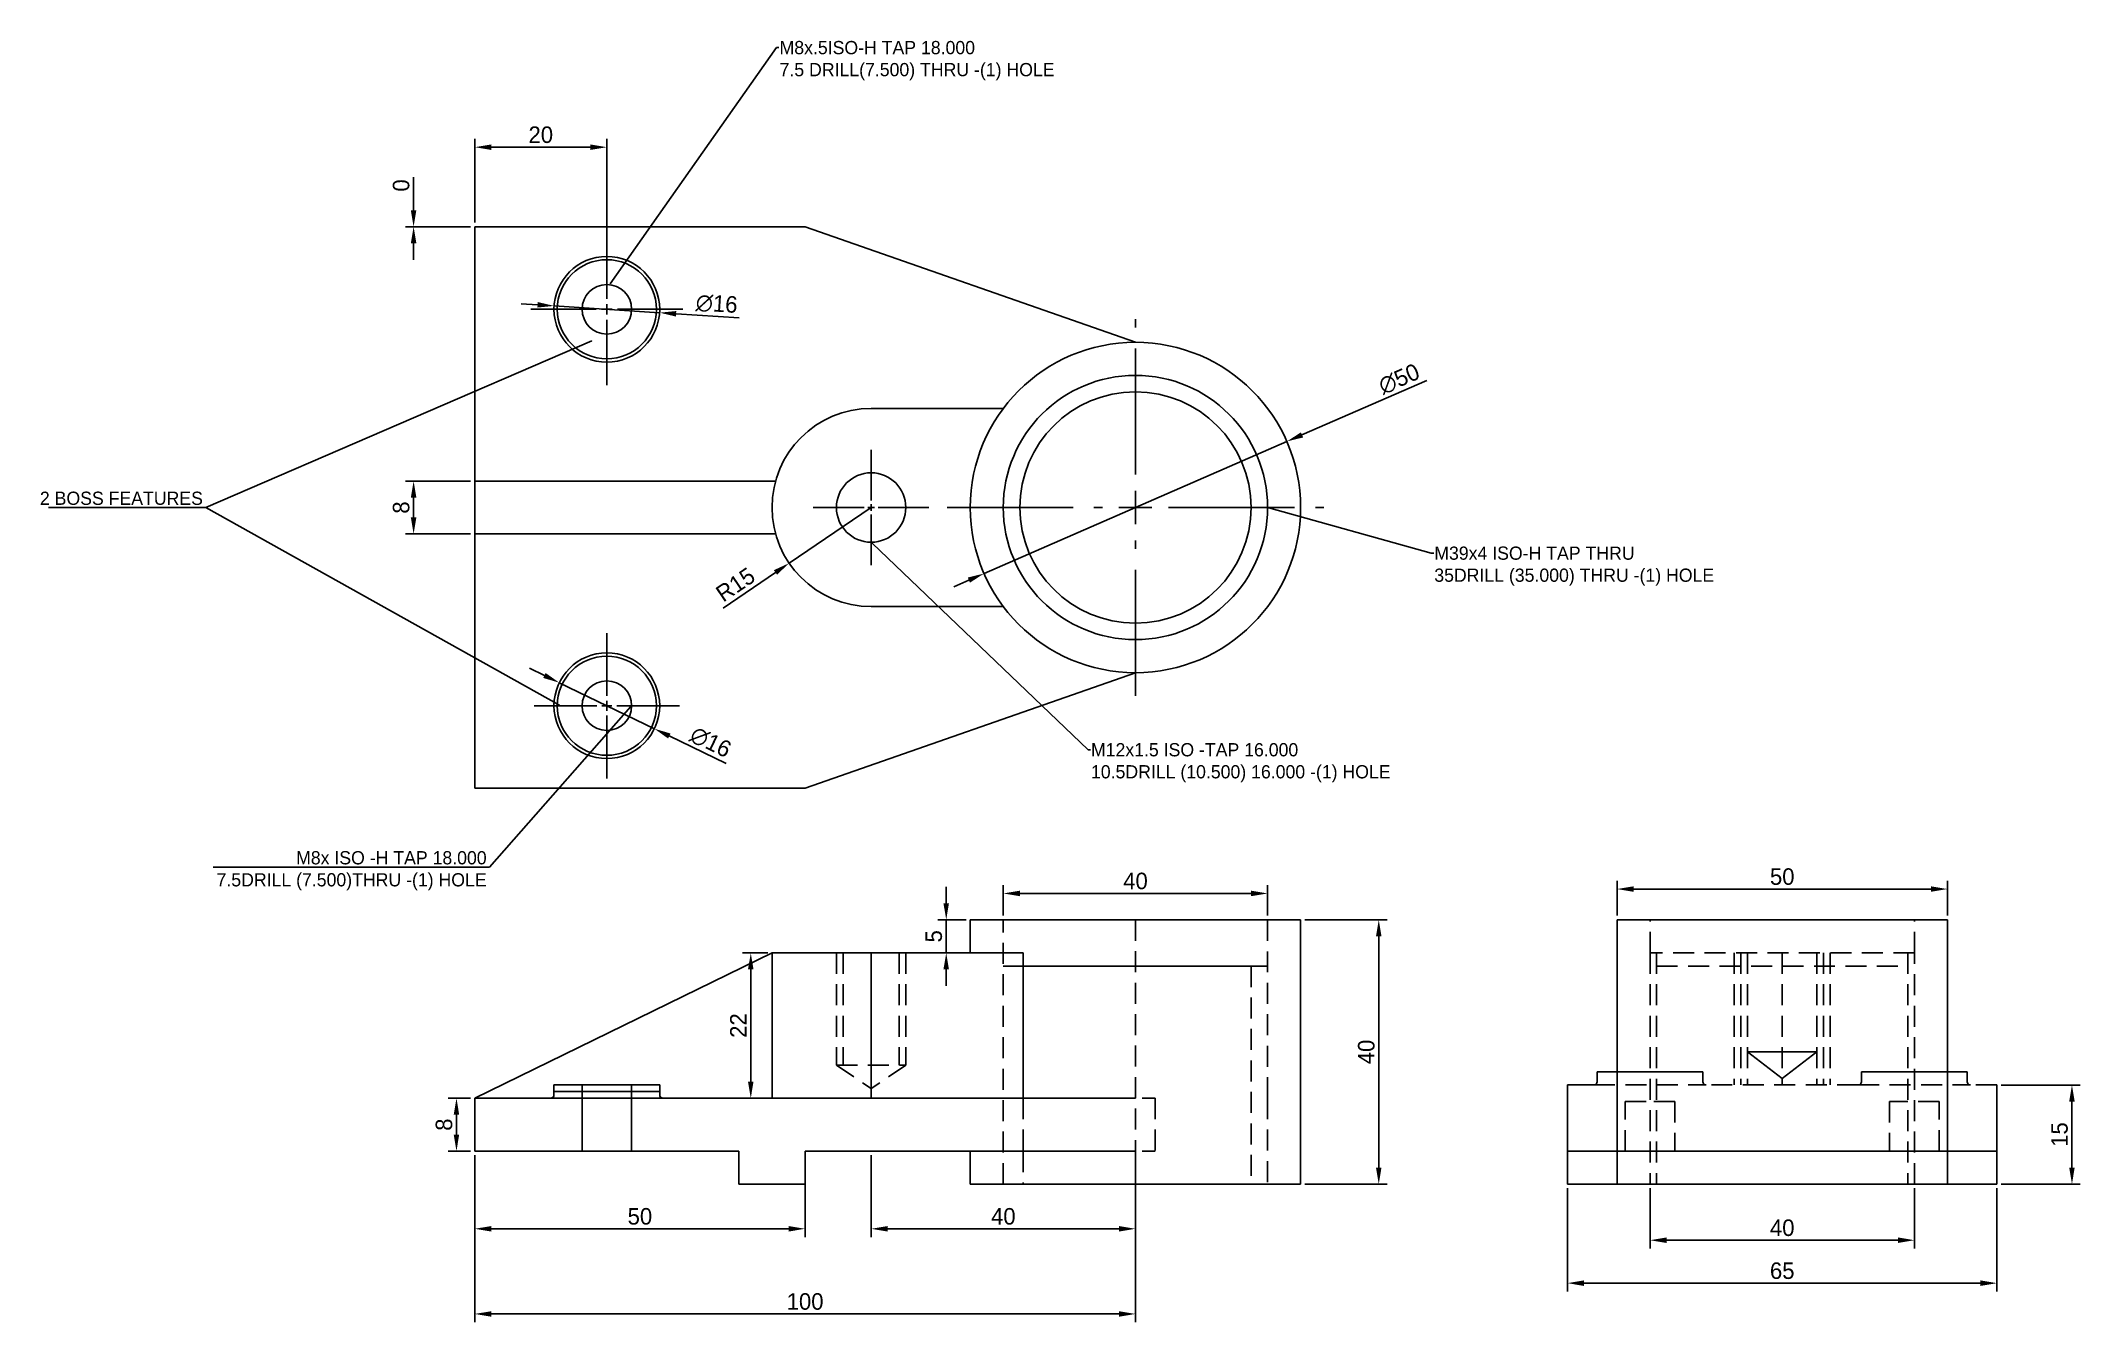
# Model space of a CAD drawing. Header units: millimetres. Extents: x 242 to 551, y 76 to 270.
import ezdxf
from ezdxf import colors
from ezdxf.entities.mleader import LeaderData, LeaderLine
from ezdxf.math import Vec2, Vec3

# ---------------------------------------------------------------- set-up
doc = ezdxf.new("R2010")
doc.units = ezdxf.units.MM
doc.linetypes.add('CENTER2', pattern=[28.575, 19.05, -3.175, 3.175, -3.175])
doc.linetypes.add('HIDDEN2', pattern=[4.7625, 3.175, -1.5875])
doc.dimstyles.new('ISO-25', dxfattribs={"dimtxt": 2.5, "dimasz": 2.5, "dimexe": 1.25, "dimexo": 0.625, "dimtad": 1, "dimtxsty": 'Standard', "dimcen": 2.5, "dimadec": 0, "dimazin": 0, "dimtfac": 1, "dimtmove": 0, "dimatfit": 3, "dimfxl": 1, "dimarcsym": 0})

# ---------------------------------------------------------------- blocks, each defined once
blk = doc.blocks.new('*U27')
at = {"color": 0, "linetype": 'CENTER2', "transparency": 16777216}
for p, q in [((0, 5), (0, 28.5)), ((-28.5, 0), (-5, 0)), ((5, 0), (28.5, 0)), ((0, -28.5), (0, -5))]:
    blk.add_line(p, q, dxfattribs=at)
at = {"color": 0, "linetype": 'Continuous', "transparency": 16777216}
for p, q in [((-2.5, 0), (2.5, 0)), ((0, -2.5), (0, 2.5))]:
    blk.add_line(p, q, dxfattribs=at)
blk = doc.blocks.new('*D31')
at = {"color": 0, "lineweight": -2, "transparency": 16777216}
for p, q in [((308.14, 101.69), (308.14, 76.41)), ((408.14, 101.69), (408.14, 76.41)), ((310.64, 77.66), (405.64, 77.66))]:
    blk.add_line(p, q, dxfattribs=at)
at = {"color": 0, "transparency": 16777216}
for points in [[(310.64, 78.07), (310.64, 77.24), (308.14, 77.66)], [(405.64, 78.07), (405.64, 77.24), (408.14, 77.66)]]:
    blk.add_solid(points, dxfattribs=at)
at = {"layer": 'Defpoints', "color": 0, "transparency": 16777216}
for p in [(308.14, 102.31), (408.14, 102.31), (408.14, 77.66)]:
    blk.add_point(p, dxfattribs=at)
at = {"color": 0, "transparency": 16777216, "insert": (358.14, 79.53), "char_height": 2.5, "attachment_point": 5}
blk.add_mtext('100', dxfattribs=at)
blk = doc.blocks.new('*D32')
at = {"color": 0, "lineweight": -2, "transparency": 16777216}
for p, q in [((308.14, 101.69), (308.14, 89.3)), ((358.14, 101.69), (358.14, 89.3)), ((310.64, 90.55), (355.64, 90.55))]:
    blk.add_line(p, q, dxfattribs=at)
at = {"color": 0, "transparency": 16777216}
for points in [[(310.64, 90.96), (310.64, 90.13), (308.14, 90.55)], [(355.64, 90.96), (355.64, 90.13), (358.14, 90.55)]]:
    blk.add_solid(points, dxfattribs=at)
at = {"layer": 'Defpoints', "color": 0, "transparency": 16777216}
for p in [(308.14, 102.31), (358.14, 102.31), (358.14, 90.55)]:
    blk.add_point(p, dxfattribs=at)
at = {"color": 0, "transparency": 16777216, "insert": (333.14, 92.42), "char_height": 2.5, "attachment_point": 5}
blk.add_mtext('50', dxfattribs=at)
blk = doc.blocks.new('*D33')
at = {"color": 0, "lineweight": -2, "transparency": 16777216}
for p, q in [((368.14, 101.69), (368.14, 89.3)), ((408.14, 101.69), (408.14, 89.3)), ((370.64, 90.55), (405.64, 90.55))]:
    blk.add_line(p, q, dxfattribs=at)
at = {"color": 0, "transparency": 16777216}
for points in [[(370.64, 90.96), (370.64, 90.13), (368.14, 90.55)], [(405.64, 90.96), (405.64, 90.13), (408.14, 90.55)]]:
    blk.add_solid(points, dxfattribs=at)
at = {"layer": 'Defpoints', "color": 0, "transparency": 16777216}
for p in [(368.14, 102.31), (408.14, 102.31), (408.14, 90.55)]:
    blk.add_point(p, dxfattribs=at)
at = {"color": 0, "transparency": 16777216, "insert": (388.14, 92.42), "char_height": 2.5, "attachment_point": 5}
blk.add_mtext('40', dxfattribs=at)
blk = doc.blocks.new('*D34')
at = {"color": 0, "lineweight": -2, "transparency": 16777216}
for p, q in [((433.76, 137.31), (446.21, 137.31)), ((444.96, 134.81), (444.96, 99.81)), ((433.76, 97.31), (446.21, 97.31))]:
    blk.add_line(p, q, dxfattribs=at)
at = {"color": 0, "transparency": 16777216}
for points in [[(444.54, 134.81), (445.37, 134.81), (444.96, 137.31)], [(444.54, 99.81), (445.37, 99.81), (444.96, 97.31)]]:
    blk.add_solid(points, dxfattribs=at)
at = {"layer": 'Defpoints', "color": 0, "transparency": 16777216}
for p in [(433.14, 137.31), (433.14, 97.31), (444.96, 97.31)]:
    blk.add_point(p, dxfattribs=at)
at = {"color": 0, "transparency": 16777216, "insert": (443.08, 117.31), "char_height": 2.5, "attachment_point": 5, "rotation": 90}
blk.add_mtext('40', dxfattribs=at)
blk = doc.blocks.new('*D35')
at = {"color": 0, "lineweight": -2, "transparency": 16777216}
for p, q in [((352.51, 132.31), (348.67, 132.31)), ((349.92, 112.81), (349.92, 129.81)), ((352.51, 110.31), (348.67, 110.31))]:
    blk.add_line(p, q, dxfattribs=at)
at = {"color": 0, "transparency": 16777216}
for points in [[(349.5, 129.81), (350.33, 129.81), (349.92, 132.31)], [(349.5, 112.81), (350.33, 112.81), (349.92, 110.31)]]:
    blk.add_solid(points, dxfattribs=at)
at = {"layer": 'Defpoints', "color": 0, "transparency": 16777216}
for p in [(349.92, 132.31), (353.14, 132.31), (353.14, 110.31)]:
    blk.add_point(p, dxfattribs=at)
at = {"color": 0, "transparency": 16777216, "insert": (348.04, 121.31), "char_height": 2.5, "attachment_point": 5, "rotation": 90}
blk.add_mtext('22', dxfattribs=at)
blk = doc.blocks.new('*D36')
at = {"color": 0, "lineweight": -2, "transparency": 16777216}
for p, q in [((388.14, 137.94), (388.14, 142.55)), ((428.14, 137.94), (428.14, 142.55)), ((390.64, 141.3), (425.64, 141.3))]:
    blk.add_line(p, q, dxfattribs=at)
at = {"color": 0, "transparency": 16777216}
for points in [[(390.64, 141.72), (390.64, 140.89), (388.14, 141.3)], [(425.64, 141.72), (425.64, 140.89), (428.14, 141.3)]]:
    blk.add_solid(points, dxfattribs=at)
at = {"layer": 'Defpoints', "color": 0, "transparency": 16777216}
for p in [(428.14, 141.3), (388.14, 137.31), (428.14, 137.31)]:
    blk.add_point(p, dxfattribs=at)
at = {"color": 0, "transparency": 16777216, "insert": (408.14, 143.18), "char_height": 2.5, "attachment_point": 5}
blk.add_mtext('40', dxfattribs=at)
blk = doc.blocks.new('*D37')
at = {"color": 0, "lineweight": -2, "transparency": 16777216}
for p, q in [((379.5, 139.81), (379.5, 142.31)), ((382.51, 137.31), (378.25, 137.31)), ((379.5, 137.31), (379.5, 132.31)), ((382.51, 132.31), (378.25, 132.31)), ((379.5, 129.81), (379.5, 127.31))]:
    blk.add_line(p, q, dxfattribs=at)
at = {"color": 0, "transparency": 16777216}
for points in [[(379.08, 139.81), (379.91, 139.81), (379.5, 137.31)], [(379.08, 129.81), (379.91, 129.81), (379.5, 132.31)]]:
    blk.add_solid(points, dxfattribs=at)
at = {"layer": 'Defpoints', "color": 0, "transparency": 16777216}
for p in [(383.14, 137.31), (379.5, 132.31), (383.14, 132.31)]:
    blk.add_point(p, dxfattribs=at)
at = {"color": 0, "transparency": 16777216, "insert": (377.62, 134.81), "char_height": 2.5, "attachment_point": 5, "rotation": 90}
blk.add_mtext('5', dxfattribs=at)
blk = doc.blocks.new('*D38')
at = {"color": 0, "lineweight": -2, "transparency": 16777216}
for p, q in [((307.51, 110.31), (304.13, 110.31)), ((305.38, 104.81), (305.38, 107.81)), ((307.51, 102.31), (304.13, 102.31))]:
    blk.add_line(p, q, dxfattribs=at)
at = {"color": 0, "transparency": 16777216}
for points in [[(304.96, 107.81), (305.79, 107.81), (305.38, 110.31)], [(304.96, 104.81), (305.79, 104.81), (305.38, 102.31)]]:
    blk.add_solid(points, dxfattribs=at)
at = {"layer": 'Defpoints', "color": 0, "transparency": 16777216}
for p in [(305.38, 110.31), (308.14, 110.31), (308.14, 102.31)]:
    blk.add_point(p, dxfattribs=at)
at = {"color": 0, "transparency": 16777216, "insert": (303.5, 106.31), "char_height": 2.5, "attachment_point": 5, "rotation": 90}
blk.add_mtext('8', dxfattribs=at)
blk = doc.blocks.new('*D39')
at = {"color": 0, "lineweight": -2, "transparency": 16777216}
for p, q in [((473.52, 96.69), (473.52, 81.07)), ((538.52, 96.69), (538.52, 81.07)), ((476.02, 82.32), (536.02, 82.32))]:
    blk.add_line(p, q, dxfattribs=at)
at = {"color": 0, "transparency": 16777216}
for points in [[(476.02, 82.74), (476.02, 81.9), (473.52, 82.32)], [(536.02, 82.74), (536.02, 81.9), (538.52, 82.32)]]:
    blk.add_solid(points, dxfattribs=at)
at = {"layer": 'Defpoints', "color": 0, "transparency": 16777216}
for p in [(473.52, 97.31), (538.52, 97.31), (538.52, 82.32)]:
    blk.add_point(p, dxfattribs=at)
at = {"color": 0, "transparency": 16777216, "insert": (506.02, 84.19), "char_height": 2.5, "attachment_point": 5}
blk.add_mtext('65', dxfattribs=at)
blk = doc.blocks.new('*D40')
at = {"color": 0, "lineweight": -2, "transparency": 16777216}
for p, q in [((486.02, 96.69), (486.02, 87.57)), ((526.02, 96.69), (526.02, 87.57)), ((488.52, 88.82), (523.52, 88.82))]:
    blk.add_line(p, q, dxfattribs=at)
at = {"color": 0, "transparency": 16777216}
for points in [[(488.52, 89.24), (488.52, 88.4), (486.02, 88.82)], [(523.52, 89.24), (523.52, 88.4), (526.02, 88.82)]]:
    blk.add_solid(points, dxfattribs=at)
at = {"layer": 'Defpoints', "color": 0, "transparency": 16777216}
for p in [(486.02, 97.31), (526.02, 97.31), (526.02, 88.82)]:
    blk.add_point(p, dxfattribs=at)
at = {"color": 0, "transparency": 16777216, "insert": (506.02, 90.69), "char_height": 2.5, "attachment_point": 5}
blk.add_mtext('40', dxfattribs=at)
blk = doc.blocks.new('*D41')
at = {"color": 0, "lineweight": -2, "transparency": 16777216}
for p, q in [((539.14, 112.31), (551.12, 112.31)), ((549.87, 99.81), (549.87, 109.81)), ((539.14, 97.31), (551.12, 97.31))]:
    blk.add_line(p, q, dxfattribs=at)
at = {"color": 0, "transparency": 16777216}
for points in [[(549.45, 109.81), (550.28, 109.81), (549.87, 112.31)], [(549.45, 99.81), (550.28, 99.81), (549.87, 97.31)]]:
    blk.add_solid(points, dxfattribs=at)
at = {"layer": 'Defpoints', "color": 0, "transparency": 16777216}
for p in [(538.52, 112.31), (549.87, 112.31), (538.52, 97.31)]:
    blk.add_point(p, dxfattribs=at)
at = {"color": 0, "transparency": 16777216, "insert": (547.99, 104.81), "char_height": 2.5, "attachment_point": 5, "rotation": 90}
blk.add_mtext('15', dxfattribs=at)
blk = doc.blocks.new('*D42')
at = {"color": 0, "lineweight": -2, "transparency": 16777216}
for p, q in [((481.02, 137.94), (481.02, 143.22)), ((531.02, 137.94), (531.02, 143.22)), ((483.52, 141.97), (528.52, 141.97))]:
    blk.add_line(p, q, dxfattribs=at)
at = {"color": 0, "transparency": 16777216}
for points in [[(483.52, 142.38), (483.52, 141.55), (481.02, 141.97)], [(528.52, 142.38), (528.52, 141.55), (531.02, 141.97)]]:
    blk.add_solid(points, dxfattribs=at)
at = {"layer": 'Defpoints', "color": 0, "transparency": 16777216}
for p in [(531.02, 141.97), (481.02, 137.31), (531.02, 137.31)]:
    blk.add_point(p, dxfattribs=at)
at = {"color": 0, "transparency": 16777216, "insert": (506.02, 143.84), "char_height": 2.5, "attachment_point": 5}
blk.add_mtext('50', dxfattribs=at)
blk = doc.blocks.new('*D43')
at = {"color": 0, "lineweight": -2, "transparency": 16777216}
for p, q in [((308.14, 242.84), (308.14, 255.5)), ((310.64, 254.25), (325.64, 254.25)), ((328.14, 238.34), (328.14, 255.5))]:
    blk.add_line(p, q, dxfattribs=at)
at = {"color": 0, "transparency": 16777216}
for points in [[(310.64, 254.66), (310.64, 253.83), (308.14, 254.25)], [(325.64, 254.66), (325.64, 253.83), (328.14, 254.25)]]:
    blk.add_solid(points, dxfattribs=at)
at = {"layer": 'Defpoints', "color": 0, "transparency": 16777216}
for p in [(328.14, 254.25), (308.14, 242.21), (328.14, 237.71)]:
    blk.add_point(p, dxfattribs=at)
at = {"color": 0, "transparency": 16777216, "insert": (318.14, 256.12), "char_height": 2.5, "attachment_point": 5}
blk.add_mtext('20', dxfattribs=at)
blk = doc.blocks.new('*D44')
at = {"color": 0, "lineweight": -2, "transparency": 16777216}
for p, q in [((298.89, 244.71), (298.89, 249.71)), ((307.51, 242.21), (297.64, 242.21)), ((307.51, 242.21), (297.64, 242.21)), ((298.89, 239.71), (298.89, 237.21))]:
    blk.add_line(p, q, dxfattribs=at)
at = {"color": 0, "transparency": 16777216}
for points in [[(298.47, 244.71), (299.31, 244.71), (298.89, 242.21)], [(298.47, 239.71), (299.31, 239.71), (298.89, 242.21)]]:
    blk.add_solid(points, dxfattribs=at)
at = {"layer": 'Defpoints', "color": 0, "transparency": 16777216}
for p in [(298.89, 242.21), (308.14, 242.21), (308.14, 242.21)]:
    blk.add_point(p, dxfattribs=at)
at = {"color": 0, "transparency": 16777216, "insert": (297.01, 248.46), "char_height": 2.5, "attachment_point": 5, "rotation": 90}
blk.add_mtext('0', dxfattribs=at)
blk = doc.blocks.new('*D45')
at = {"color": 0, "lineweight": -2, "transparency": 16777216}
for p, q in [((307.51, 203.71), (297.64, 203.71)), ((298.89, 201.21), (298.89, 198.21)), ((307.51, 195.71), (297.64, 195.71))]:
    blk.add_line(p, q, dxfattribs=at)
at = {"color": 0, "transparency": 16777216}
for points in [[(298.47, 201.21), (299.31, 201.21), (298.89, 203.71)], [(298.47, 198.21), (299.31, 198.21), (298.89, 195.71)]]:
    blk.add_solid(points, dxfattribs=at)
at = {"layer": 'Defpoints', "color": 0, "transparency": 16777216}
for p in [(308.14, 203.71), (298.89, 195.71), (308.14, 195.71)]:
    blk.add_point(p, dxfattribs=at)
at = {"color": 0, "transparency": 16777216, "insert": (297.01, 199.71), "char_height": 2.5, "attachment_point": 5, "rotation": 90}
blk.add_mtext('8', dxfattribs=at)
blk = doc.blocks.new('*D46')
at = {"color": 0, "lineweight": -2, "transparency": 16777216}
for p, q in [((318.69, 174.29), (316.44, 175.38)), ((320.94, 173.2), (335.33, 166.23)), ((346.21, 160.96), (337.58, 165.14))]:
    blk.add_line(p, q, dxfattribs=at)
at = {"color": 0, "transparency": 16777216}
for points in [[(318.87, 174.67), (318.5, 173.92), (320.94, 173.2)], [(337.77, 165.51), (337.4, 164.76), (335.33, 166.23)]]:
    blk.add_solid(points, dxfattribs=at)
at = {"layer": 'Defpoints', "color": 0, "transparency": 16777216}
for p in [(320.94, 173.2), (335.33, 166.23)]:
    blk.add_point(p, dxfattribs=at)
at = {"color": 0, "transparency": 16777216, "insert": (343.84, 164.19), "char_height": 2.5, "attachment_point": 5, "rotation": 334.1561}
blk.add_mtext('∅16', dxfattribs=at)
blk = doc.blocks.new('*D47')
at = {"color": 0, "lineweight": -2, "transparency": 16777216}
for p, q in [((317.66, 230.39), (315.16, 230.55)), ((320.15, 230.23), (336.12, 229.2)), ((348.18, 228.42), (338.61, 229.04))]:
    blk.add_line(p, q, dxfattribs=at)
at = {"color": 0, "transparency": 16777216}
for points in [[(317.68, 230.81), (317.63, 229.98), (320.15, 230.23)], [(338.64, 229.45), (338.59, 228.62), (336.12, 229.2)]]:
    blk.add_solid(points, dxfattribs=at)
at = {"layer": 'Defpoints', "color": 0, "transparency": 16777216}
for p in [(320.15, 230.23), (336.12, 229.2)]:
    blk.add_point(p, dxfattribs=at)
at = {"color": 0, "transparency": 16777216, "insert": (344.76, 230.52), "char_height": 2.5, "attachment_point": 5, "rotation": 356.2964}
blk.add_mtext('∅16', dxfattribs=at)
blk = doc.blocks.new('*U28')
at = {"color": 0, "linetype": 'CENTER2', "transparency": 16777216}
for p, q in [((0, 1.6), (0, 11.5)), ((-11.5, 0), (-1.6, 0)), ((1.6, 0), (11.5, 0)), ((0, -11.5), (0, -1.6))]:
    blk.add_line(p, q, dxfattribs=at)
at = {"color": 0, "linetype": 'Continuous', "transparency": 16777216}
for p, q in [((-0.8, 0), (0.8, 0)), ((0, -0.8), (0, 0.8))]:
    blk.add_line(p, q, dxfattribs=at)
blk = doc.blocks.new('*U29')
at = {"color": 0, "linetype": 'CENTER2', "transparency": 16777216}
for p, q in [((0, 1.5), (0, 11)), ((-11, 0), (-1.5, 0)), ((1.5, 0), (11, 0)), ((0, -11), (0, -1.5))]:
    blk.add_line(p, q, dxfattribs=at)
at = {"color": 0, "linetype": 'Continuous', "transparency": 16777216}
for p, q in [((-0.75, 0), (0.75, 0)), ((0, -0.75), (0, 0.75))]:
    blk.add_line(p, q, dxfattribs=at)
blk = doc.blocks.new('*U30')
at = {"color": 0, "linetype": 'CENTER2', "transparency": 16777216}
for p, q in [((0, 1.05), (0, 8.75)), ((-8.75, 0), (-1.05, 0)), ((1.05, 0), (8.75, 0)), ((0, -8.75), (0, -1.05))]:
    blk.add_line(p, q, dxfattribs=at)
at = {"color": 0, "linetype": 'Continuous', "transparency": 16777216}
for p, q in [((-0.525, 0), (0.525, 0)), ((0, -0.525), (0, 0.525))]:
    blk.add_line(p, q, dxfattribs=at)
blk = doc.blocks.new('*D48')
at = {"color": 0, "lineweight": -2, "transparency": 16777216}
for p, q in [((368.14, 199.71), (355.72, 191.29)), ((345.73, 184.5), (353.66, 189.89))]:
    blk.add_line(p, q, dxfattribs=at)
at = {"color": 0, "transparency": 16777216}
blk.add_solid([(353.42, 190.23), (353.89, 189.54), (355.72, 191.29)], dxfattribs=at)
at = {"layer": 'Defpoints', "color": 0, "transparency": 16777216}
for p in [(368.14, 199.71), (355.72, 191.29)]:
    blk.add_point(p, dxfattribs=at)
at = {"color": 0, "transparency": 16777216, "insert": (347.6, 188.04), "char_height": 2.5, "attachment_point": 5, "rotation": 34.1704}
blk.add_mtext('R15', dxfattribs=at)
blk = doc.blocks.new('*D49')
at = {"color": 0, "lineweight": -2, "transparency": 16777216}
for p, q in [((452.22, 218.94), (433.34, 210.71)), ((385.22, 189.72), (431.05, 209.71)), ((382.93, 188.72), (380.64, 187.72))]:
    blk.add_line(p, q, dxfattribs=at)
at = {"color": 0, "transparency": 16777216}
for points in [[(433.18, 211.09), (433.51, 210.32), (431.05, 209.71)], [(382.76, 189.11), (383.09, 188.34), (385.22, 189.72)]]:
    blk.add_solid(points, dxfattribs=at)
at = {"layer": 'Defpoints', "color": 0, "transparency": 16777216}
for p in [(431.05, 209.71), (385.22, 189.72)]:
    blk.add_point(p, dxfattribs=at)
at = {"color": 0, "transparency": 16777216, "insert": (448.04, 219.16), "char_height": 2.5, "attachment_point": 5, "rotation": 23.5572}
blk.add_mtext('∅50', dxfattribs=at)

msp = doc.modelspace()

# ---------------------------------------------------------------- linework, layer by layer
for p, q in [((308.135, 242.215), (308.135, 157.215)), ((308.135, 242.215), (358.135, 242.215)), ((358.135, 242.215), (408.135, 224.715)), ((368.135, 214.715), (388.135, 214.715)), ((308.135, 203.715), (353.678, 203.715)), ((308.135, 195.715), (353.678, 195.715)), ((368.135, 184.715), (388.135, 184.715)), ((358.135, 157.215), (408.135, 174.715)), ((308.135, 157.215), (358.135, 157.215)), ((383.135, 132.315), (383.135, 137.315)), ((383.135, 137.315), (433.135, 137.315)), ((433.135, 137.315), (433.135, 97.315)), ((481.017, 112.315), (481.017, 137.315)), ((481.017, 137.315), (531.017, 137.315)), ((531.017, 137.315), (531.017, 112.315)), ((308.135, 110.315), (353.135, 132.315)), ((353.135, 110.315), (353.135, 132.315)), ((353.135, 132.315), (368.135, 132.315)), ((368.135, 132.315), (388.135, 132.315)), ((388.135, 132.315), (391.135, 132.315)), ((388.135, 130.315), (428.135, 130.315)), ((391.135, 132.315), (391.135, 110.315)), ((500.767, 117.315), (511.267, 117.315)), ((500.767, 117.315), (506.017, 113.315)), ((511.267, 117.315), (506.017, 113.315)), ((494.017, 114.315), (478.017, 114.315)), ((478.017, 114.315), (478.017, 112.815)), ((494.017, 112.815), (494.017, 114.315)), ((518.017, 112.815), (518.017, 114.315)), ((518.017, 114.315), (534.017, 114.315)), ((534.017, 114.315), (534.017, 112.815)), ((336.135, 112.315), (320.135, 112.315)), ((320.135, 112.315), (320.135, 111.315)), ((336.135, 111.315), (320.135, 111.315)), ((320.135, 111.315), (320.135, 110.815)), ((324.385, 112.315), (324.385, 102.315)), ((331.885, 112.315), (331.885, 102.315)), ((336.135, 112.315), (336.135, 111.315)), ((336.135, 110.815), (336.135, 111.315)), ((473.517, 112.315), (473.517, 97.315)), ((477.517, 112.315), (473.517, 112.315)), ((481.017, 112.315), (481.017, 97.315)), ((531.017, 112.315), (531.017, 97.315)), ((538.517, 97.315), (538.517, 112.315)), ((308.135, 110.315), (308.135, 102.315)), ((319.635, 110.315), (308.135, 110.315)), ((336.635, 110.315), (319.635, 110.315)), ((336.635, 110.315), (408.135, 110.315)), ((308.135, 102.315), (348.135, 102.315)), ((348.135, 97.315), (348.135, 102.315)), ((358.135, 102.315), (408.135, 102.315)), ((358.135, 102.315), (358.135, 97.315)), ((383.135, 97.315), (383.135, 102.315)), ((538.517, 102.315), (473.517, 102.315)), ((358.135, 97.315), (348.135, 97.315)), ((433.135, 97.315), (383.135, 97.315)), ((433.135, 97.315), (433.135, 97.315)), ((473.517, 97.315), (538.517, 97.315))]:
    msp.add_line(p, q)
at = {"linetype": 'HIDDEN2'}
for p, q in [((388.135, 97.315), (388.135, 137.315)), ((408.135, 137.315), (408.135, 97.315)), ((428.135, 110.315), (428.135, 137.315)), ((486.017, 132.315), (486.017, 137.315)), ((526.017, 132.315), (526.017, 137.315)), ((362.885, 132.315), (362.885, 115.315)), ((363.885, 132.315), (363.885, 115.315)), ((372.385, 132.315), (372.385, 115.315)), ((373.385, 132.315), (373.385, 115.315)), ((425.635, 130.315), (425.635, 97.315)), ((526.017, 132.315), (486.017, 132.315)), ((486.017, 132.315), (486.017, 97.315)), ((487.017, 132.315), (487.017, 97.315)), ((487.017, 130.315), (525.017, 130.315)), ((498.767, 132.315), (498.767, 112.315)), ((499.767, 132.315), (499.767, 112.315)), ((500.767, 132.315), (500.767, 112.315)), ((506.017, 132.315), (506.017, 112.315)), ((511.267, 132.315), (511.267, 112.315)), ((512.267, 132.315), (512.267, 112.315)), ((513.267, 132.315), (513.267, 112.315)), ((525.017, 132.315), (525.017, 97.315)), ((526.017, 97.315), (526.017, 132.315)), ((362.885, 115.315), (373.385, 115.315)), ((362.885, 115.315), (368.135, 111.763)), ((373.385, 115.315), (368.135, 111.763)), ((477.517, 112.315), (494.517, 112.315)), ((517.517, 112.315), (494.517, 112.315)), ((517.517, 112.315), (534.517, 112.315)), ((538.517, 112.315), (534.517, 112.315)), ((391.135, 110.315), (391.135, 102.315)), ((409.135, 110.315), (411.135, 110.315)), ((411.135, 110.315), (411.135, 102.315)), ((428.135, 110.315), (428.135, 97.315)), ((482.267, 102.315), (482.267, 109.815)), ((482.267, 109.815), (489.767, 109.815)), ((489.767, 109.815), (482.267, 109.815)), ((489.767, 109.815), (489.767, 102.315)), ((529.767, 109.815), (522.267, 109.815)), ((522.267, 109.815), (522.267, 102.315)), ((529.767, 102.315), (529.767, 109.815)), ((391.135, 102.315), (391.135, 97.315)), ((411.135, 102.315), (409.135, 102.315))]:
    msp.add_line(p, q, dxfattribs=at)
at = {"lineweight": -2}
msp.add_line((368.135, 132.315), (368.135, 110.315), dxfattribs=at)
for centre, radius in [((328.135, 229.715), 8), ((328.135, 229.715), 7.5), ((328.135, 229.715), 3.75), ((408.135, 199.715), 25), ((408.135, 199.715), 20), ((408.135, 199.715), 17.5), ((368.135, 199.715), 5.25), ((328.135, 169.715), 8), ((328.135, 169.715), 7.5), ((328.135, 169.715), 3.75)]:
    msp.add_circle(centre, radius)
for centre, radius, start, end in [((368.135, 199.715), 15, 90, 270), ((477.517, 112.815), 0.5, 270, 0), ((494.517, 112.815), 0.5, 180, 270), ((517.517, 112.815), 0.5, 270, 0), ((534.517, 112.815), 0.5, 180, 270), ((319.635, 110.815), 0.5, 270, 0), ((336.635, 110.815), 0.5, 180, 270)]:
    msp.add_arc(centre, radius, start, end)

# ---------------------------------------------------------------- block references
at = {"linetype": 'CENTER2'}
for name, p in [('*U28', (328.135, 229.715)), ('*U27', (408.135, 199.715)), ('*U30', (368.135, 199.715)), ('*U29', (328.135, 169.715))]:
    msp.add_blockref(name, p, dxfattribs=at)

# ---------------------------------------------------------------- dimensions: what is measured, and where the dimension line sits
at = {"color": 242, "true_color": 0xcd2027}
for base, p1, p2, picture, middle in [((328.135, 254.248), (308.135, 242.215), (328.135, 237.715), '*D43', (318.135, 256.123)), ((531.017, 141.967), (481.017, 137.315), (531.017, 137.315), '*D42', (506.017, 143.842)), ((428.135, 141.302), (388.135, 137.315), (428.135, 137.315), '*D36', (408.135, 143.177)), ((408.135, 77.658), (308.135, 102.315), (408.135, 102.315), '*D31', (358.135, 79.533)), ((358.135, 90.548), (308.135, 102.315), (358.135, 102.315), '*D32', (333.135, 92.423)), ((408.135, 90.548), (368.135, 102.315), (408.135, 102.315), '*D33', (388.135, 92.423)), ((538.517, 82.32), (473.517, 97.315), (538.517, 97.315), '*D39', (506.017, 84.195)), ((526.017, 88.82), (486.017, 97.315), (526.017, 97.315), '*D40', (506.017, 90.695))]:
    dim = msp.add_linear_dim(base=base, p1=p1, p2=p2, dimstyle='ISO-25', dxfattribs=at)
    dim.commit()
    dim.dimension.update_dxf_attribs({"geometry": picture, "text_midpoint": middle})
for base, p1, p2, picture, middle in [((298.888946536, 242.214886978), (308.135024829, 242.214886978), (308.135024829, 242.214886978), '*D44', (297.013946536, 248.464886978)), ((298.889, 195.715), (308.135, 203.715), (308.135, 195.715), '*D45', (297.014, 199.715)), ((379.497, 132.315), (383.135, 137.315), (383.135, 132.315), '*D37', (377.622, 134.815)), ((444.958, 97.315), (433.135, 137.315), (433.135, 97.315), '*D34', (443.083, 117.315)), ((349.918, 132.315), (353.135, 110.315), (353.135, 132.315), '*D35', (348.043, 121.315)), ((549.867, 112.315), (538.517, 97.315), (538.517, 112.315), '*D41', (547.992, 104.815)), ((305.378, 110.315), (308.135, 102.315), (308.135, 110.315), '*D38', (303.503, 106.315))]:
    dim = msp.add_linear_dim(base=base, p1=p1, p2=p2, angle=90, dimstyle='ISO-25', dxfattribs=at)
    dim.commit()
    dim.dimension.update_dxf_attribs({"geometry": picture, "text_midpoint": middle})
for p1, p2, picture, middle in [((320.152, 230.232), (336.118, 229.198), '*D47', (344.763, 230.517)), ((320.935, 173.202), (335.335, 166.228), '*D46', (343.84, 164.191))]:
    dim = msp.add_diameter_dim_2p(p1=p1, p2=p2, dimstyle='ISO-25', dxfattribs=at)
    dim.commit()
    dim.dimension.update_dxf_attribs({"geometry": picture, "text_midpoint": middle})
dim = msp.add_diameter_dim_2p(p1=(385.218, 189.723), p2=(431.052, 209.707), dimstyle='ISO-25', dxfattribs=at)
dim.commit()
dim.dimension.update_dxf_attribs({"geometry": '*D49', "text_midpoint": (448.785, 217.438), "dimtype": 163})
dim = msp.add_radius_dim(center=(368.135, 199.715), mpoint=(355.724, 191.29), dimstyle='ISO-25', dxfattribs=at)
dim.commit()
dim.dimension.update_dxf_attribs({"geometry": '*D48', "text_midpoint": (347.604, 188.044)})

# ---------------------------------------------------------------- leaders
ml = msp.add_multileader_mtext('Standard', dxfattribs=at)
ml.set_content('M8x.5ISO-H TAP 18.000\\P7.5 DRILL(7.500) THRU -(1) HOLE', color=(205, 32, 39))
ml.set_leader_properties()
ml.build(insert=Vec2(0, 0))
ml.multileader.update_dxf_attribs({"text_right_attachment_type": 6, "dogleg_length": 0.36, "arrow_head_size": 0.18})
ctx = ml.context
ctx.base_point, ctx.char_height, ctx.arrow_head_size, ctx.landing_gap_size, ctx.plane_origin = Vec3(354.188, 269.324), 2, 0.18, 0.09, Vec3(328.545, 233.442)
ctx.right_attachment = 6
notes = []
notes.append((ctx, [(0, (1, 1, 0), (353.828, 269.324), (1, 0), 0.36, [(0, [(328.545, 233.442)], 0, [])])]))
ctx.mtext.insert, ctx.mtext.flow_direction = Vec3(354.278, 270.324), 5
ml = msp.add_multileader_mtext('Standard', dxfattribs=at)
ml.set_content('2 BOSS FEATURES', color=(205, 32, 39))
ml.set_leader_properties()
ml.build(insert=Vec2(0, 0))
ml.multileader.update_dxf_attribs({"text_right_attachment_type": 6, "dogleg_length": 0.36, "arrow_head_size": 0.18})
ctx = ml.context
ctx.base_point, ctx.char_height, ctx.arrow_head_size, ctx.landing_gap_size, ctx.plane_origin = Vec3(237.582, 201.115), 2, 0.18, 0.09, Vec3(326.009, 219.784)
ctx.right_attachment, ctx.text_align_type = 6, 2
notes.append((ctx, [(0, (1, 1, 0), (267.455, 199.715), (-1, 0), 0.36, [(0, [(326.009, 225.026)], 0, [])])]))
ctx.mtext.insert, ctx.mtext.alignment, ctx.mtext.flow_direction = Vec3(267.005, 202.115), 3, 5
ml = msp.add_multileader_mtext('Standard', dxfattribs=at)
ml.set_content('', color=(205, 32, 39))
ml.set_leader_properties()
ml.build(insert=Vec2(0, 0))
ml.multileader.update_dxf_attribs({"text_right_attachment_type": 6, "dogleg_length": 0.36, "arrow_head_size": 0.18})
ctx = ml.context
ctx.base_point, ctx.char_height, ctx.arrow_head_size, ctx.landing_gap_size, ctx.plane_origin = Vec3(266.915, 199.805), 0.18, 0.18, 0.09, Vec3(324.385, 159.87)
ctx.right_attachment, ctx.text_align_type = 6, 2
notes.append((ctx, [(0, (1, 1, 0), (267.455, 199.715), (-1, 0), 0.36, [(0, [(321.108, 169.715)], 0, [])])]))
ctx.mtext.insert, ctx.mtext.alignment, ctx.mtext.flow_direction = Vec3(267.005, 199.895), 3, 5
ml = msp.add_multileader_mtext('Standard', dxfattribs=at)
ml.set_content('M39x4 ISO-H TAP THRU\\P35DRILL (35.000) THRU -(1) HOLE', color=(205, 32, 39))
ml.set_leader_properties()
ml.build(insert=Vec2(0, 0))
ml.multileader.update_dxf_attribs({"text_right_attachment_type": 6, "dogleg_length": 0.36, "arrow_head_size": 0.18})
ctx = ml.context
ctx.base_point, ctx.char_height, ctx.arrow_head_size, ctx.landing_gap_size, ctx.plane_origin = Vec3(453.272, 192.806), 2, 0.18, 0.09, Vec3(428.135, 199.715)
ctx.right_attachment = 6
notes.append((ctx, [(0, (1, 1, 0), (452.912, 192.806), (1, 0), 0.36, [(0, [(428.135, 199.715)], 0, [])])]))
ctx.mtext.insert, ctx.mtext.width, ctx.mtext.flow_direction = Vec3(453.362, 193.806), 56.60011, 5
ml = msp.add_multileader_mtext('Standard', dxfattribs=at)
ml.set_content('M12x1.5 ISO -TAP 16.000\\P10.5DRILL (10.500) 16.000 -(1) HOLE ', color=(205, 32, 39))
ml.set_leader_properties()
ml.build(insert=Vec2(0, 0))
ml.multileader.update_dxf_attribs({"text_right_attachment_type": 6, "dogleg_length": 0.36, "arrow_head_size": 0.18})
ctx = ml.context
ctx.base_point, ctx.char_height, ctx.arrow_head_size, ctx.landing_gap_size, ctx.plane_origin = Vec3(401.315, 163.052), 2, 0.18, 0.09, Vec3(408.135, 179.715)
ctx.right_attachment = 6
notes.append((ctx, [(0, (1, 1, 0), (400.955, 163.052), (1, 0), 0.36, [(0, [(368.135, 194.465)], 0, [])])]))
ctx.mtext.insert, ctx.mtext.flow_direction = Vec3(401.405, 164.052), 5
ml = msp.add_multileader_mtext('Standard', dxfattribs=at)
ml.set_content('M8x ISO -H TAP 18.000\\P7.5DRILL (7.500)THRU -(1) HOLE ', color=(205, 32, 39))
ml.set_leader_properties()
ml.build(insert=Vec2(0, 0))
ml.multileader.update_dxf_attribs({"text_right_attachment_type": 6, "dogleg_length": 0.36, "arrow_head_size": 0.18})
ctx = ml.context
ctx.base_point, ctx.char_height, ctx.arrow_head_size, ctx.landing_gap_size, ctx.plane_origin = Vec3(257.852, 146.704), 2, 0.18, 0.09, Vec3(326.295, 165.965)
ctx.right_attachment, ctx.text_align_type = 6, 2
notes.append((ctx, [(0, (1, 1, 0), (310.392, 145.304), (-1, 0), 0.36, [(0, [(331.885, 169.715)], 0, [])])]))
ctx.mtext.insert, ctx.mtext.alignment, ctx.mtext.flow_direction = Vec3(309.942, 147.704), 3, 5
for ctx, leaders in notes:
    for number, flags, end, landing, length, lines in leaders:
        leader = LeaderData()
        leader.index, (leader.has_last_leader_line, leader.has_dogleg_vector, leader.attachment_direction) = number, flags
        leader.last_leader_point, leader.dogleg_vector, leader.dogleg_length = Vec3(end), Vec3(landing), length
        for number, points, colour, breaks in lines:
            line = LeaderLine()
            line.index, line.vertices, line.color, line.breaks = number, Vec3.list(points), colors.encode_raw_color(colour), breaks
            leader.lines.append(line)
        ctx.leaders.append(leader)

doc.saveas('drawing.dxf')
